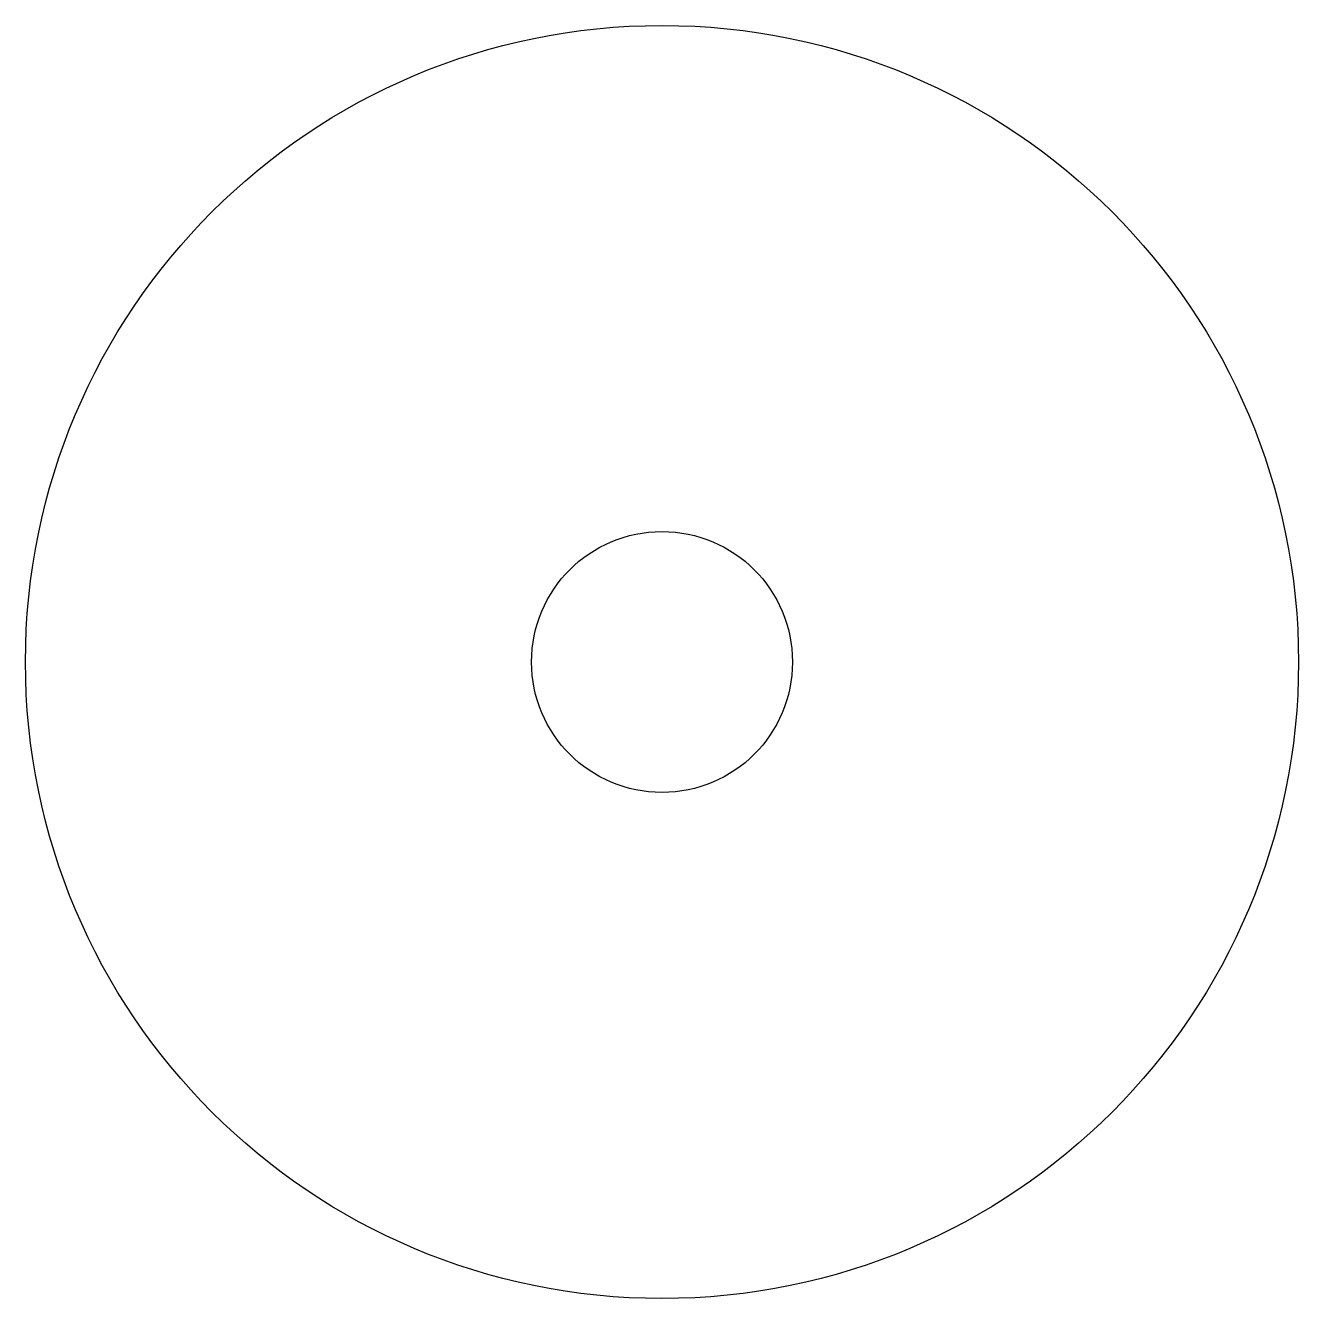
# Model space of a CAD drawing. Extents: x -20 to 20, y -20 to 20.
import ezdxf

# ---------------------------------------------------------------- set-up
doc = ezdxf.new("R2010")
doc.units = 0

msp = doc.modelspace()

# ---------------------------------------------------------------- linework, layer by layer
at = {"layer": '1'}
for radius in [20, 4.1]:
    msp.add_circle((0, 0), radius, dxfattribs=at)

doc.saveas('drawing.dxf')
